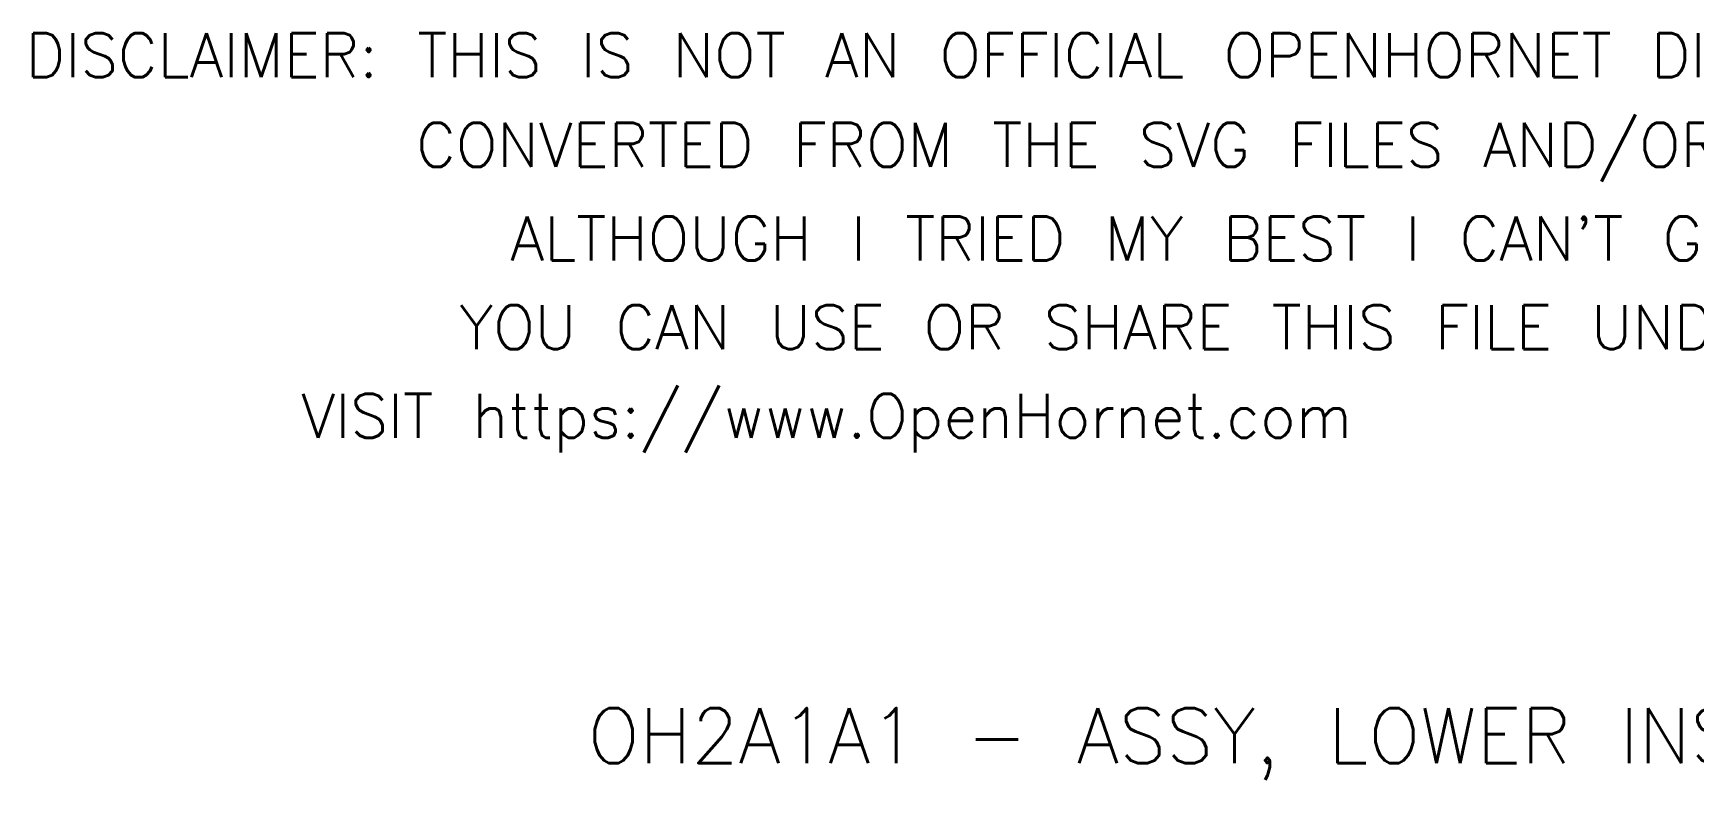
# Model space of a CAD drawing. Header units: millimetres. Extents: x 8001 to 31110, y 191 to 17125.
# Drawn here: x 11127 to 18682, y 5294 to 8691 of the extents above; entities that cross this region are included whole.
import ezdxf
from ezdxf.enums import TextEntityAlignment as Align

# ---------------------------------------------------------------- set-up
doc = ezdxf.new("R2010")
doc.units = ezdxf.units.MM
doc.layers.add('Cockpit Plans', color=6, linetype='Continuous')
doc.styles.get("Standard").update_dxf_attribs({"font": 'txt.shx'})

msp = doc.modelspace()

# ---------------------------------------------------------------- texts
at = {"color": 0}
msp.add_text('OH2A1A1 - ASSY, LOWER INSTRUMENT PANEL STRUCTURE', height=250, dxfattribs=at).set_placement((13650, 5370))
at = {"layer": 'Cockpit Plans', "color": 4, "linetype": 'ByBlock'}
for s, p in [('DISCLAIMER: THIS IS NOT AN OFFICIAL OPENHORNET DISTRIBUTION. ALL THE PARTS HAVE BEEN ', (17801.9, 8490.8)), ('CONVERTED FROM THE SVG FILES AND/OR EXPORTED FROM THE FUSION360 MODEL BY ME.', (19322.8, 8082.7)), ("ALTHOUGH I TRIED MY BEST I CAN'T GUARANTEE THAT THE PARTS ARE ERROR FREE, SO USE AT YOUR OWN RISK.", (21351.4, 7656.8)), ('YOU CAN USE OR SHARE THIS FILE UNDER THE TERMS OF THE OPENHORNET LICENSE DISTRIBUTION.', (20147, 7253.3)), ('VISIT https://www.OpenHornet.com', (14737.7, 6850.2))]:
    msp.add_text(s, height=200, dxfattribs=at).set_placement(p, align=Align.CENTER)

doc.saveas('drawing.dxf')
